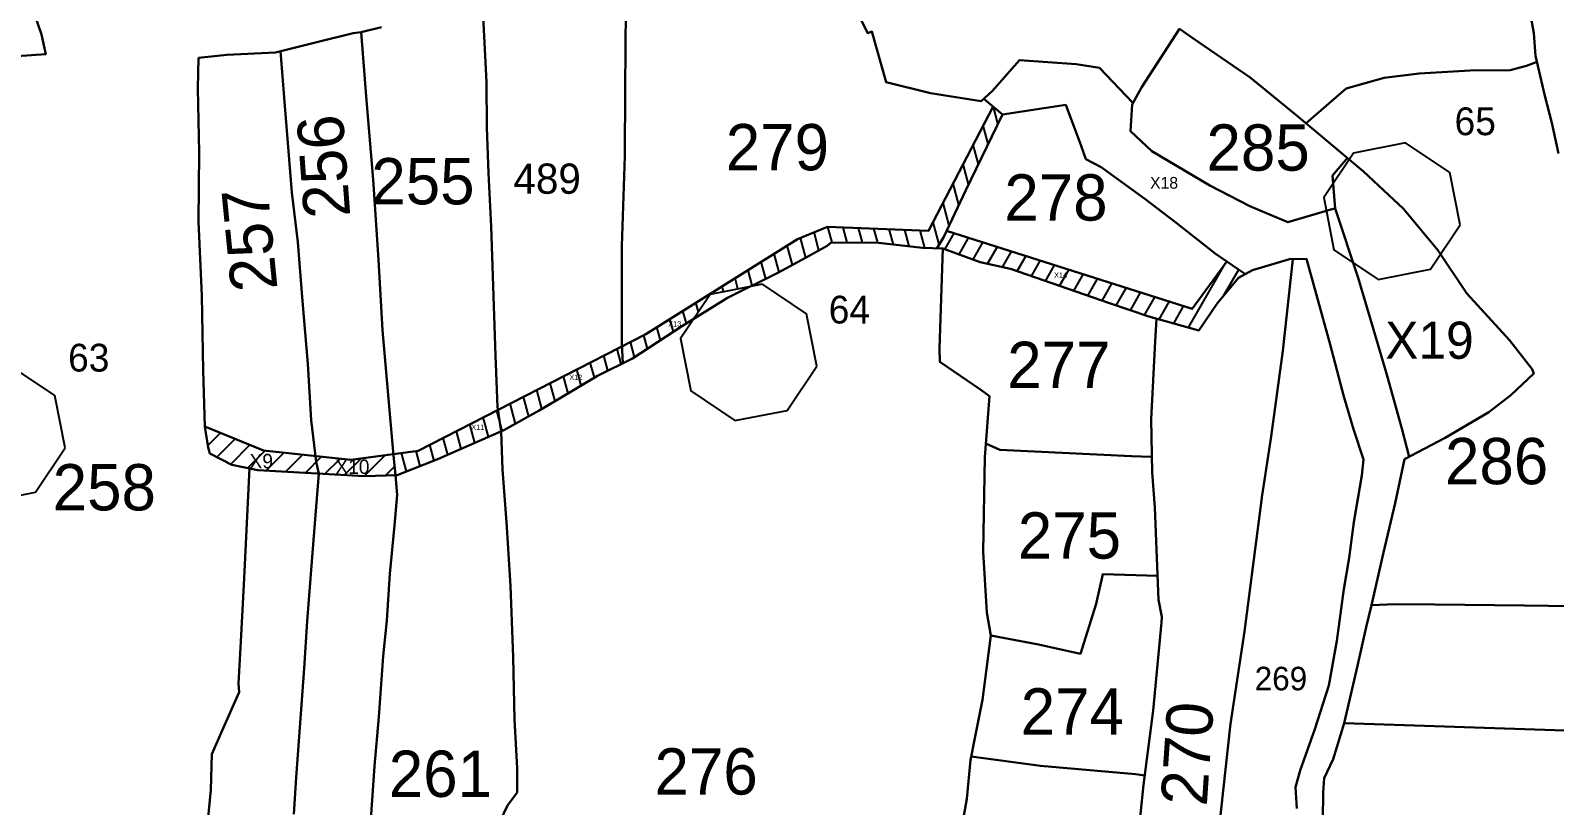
# Model space of a CAD drawing. Header units: millimetres. Extents: x -6521 to 1064, y -7 to 2171.
# Drawn here: x 446.3 to 528.6, y 482.5 to 524.3 of the extents above; entities that cross this region are included whole.
import ezdxf

# ---------------------------------------------------------------- set-up
doc = ezdxf.new("R2010")
doc.units = ezdxf.units.MM
doc.linetypes.add('DASHED', pattern=[0.75, 0.5, -0.25])
for name, color, linetype in [('Image', 7, 'Continuous'), ('Sym_Hatch', 1, 'Continuous'), ('Sym_Traverse_Stone', 5, 'Continuous'), ('Text_Traverse_Stone_No', 1, 'Continuous')]:
    doc.layers.add(name, color=color, linetype=linetype)
doc.layers.add('Poly_Survey_Bndry', color=250, linetype='Continuous', lineweight=30)
doc.layers.add('Text_Survey_No', color=250, linetype='Continuous', lineweight=0)
doc.styles.get("Standard").update_dxf_attribs({"font": 'Sakal_Marathi_N_Ship.TTF'})
picture_1 = doc.add_image_def('image1.jpg', size_in_pixel=(14525, 10936))

# ---------------------------------------------------------------- blocks, each defined once
blk = doc.blocks.new('Sym_Traverse_Stone')
at = {"layer": 'Sym_Traverse_Stone'}
blk.add_lwpolyline([(3.223, -0.65), (2.739, 1.819), (0.65, 3.223), (-1.819, 2.739), (-3.223, 0.65), (-2.739, -1.819), (-0.65, -3.223), (1.819, -2.739)], close=True, dxfattribs=at)

msp = doc.modelspace()

# ---------------------------------------------------------------- hatches: boundary and pattern name
at = {"layer": 'Sym_Hatch', "transparency": 33554687}
h = msp.add_hatch(dxfattribs=at)
h.set_pattern_fill('ANSI31', color=0, scale=0.25, angle=60)
h.paths.add_polyline_path([(466.004, 500.28), (466.094, 500.283), (468.315, 501.158), (469.378, 501.637), (471.701, 502.645), (471.531, 503.812), (467.224, 501.606), (465.883, 501.422), (465.89, 501.342)])
h.paths.add_polyline_path([(478.229, 507.244), (471.531, 503.812), (471.701, 502.645), (471.858, 502.713), (473.754, 503.769), (474.593, 504.254), (475.891, 505.04), (476.904, 505.653), (478.274, 506.325)])
h.paths.add_polyline_path([(498.28, 520.18), (494.799, 513.477), (489.328, 513.695), (487.716, 513.025), (479.516, 507.903), (478.229, 507.244), (478.274, 506.325), (478.81, 506.588), (481.502, 508.341), (482.105, 508.716), (482.997, 510.044), (485.173, 510.47), (486.651, 511.207), (488.146, 512.012), (489.31, 512.657), (489.539, 512.845), (492.088, 512.835), (494.47, 512.562), (495.233, 512.529), (495.626, 513.159), (496.806, 515.677), (498.784, 519.758)])
h = msp.add_hatch(dxfattribs=at)
h.set_pattern_fill('ANSI31', color=0, scale=0.25, angle=15)
h.paths.add_polyline_path([(510.905, 511.827), (509.031, 509.256), (495.772, 513.47), (495.626, 513.159), (495.233, 512.529), (495.565, 512.515), (497.577, 511.78), (499.23, 511.414), (504.569, 509.562), (506.7, 508.845), (509.391, 508.101), (510.386, 509.556), (511.546, 510.929), (511.917, 511.141), (511.529, 511.395)])
h = msp.add_hatch(dxfattribs=at)
h.set_pattern_fill('ANSI31', color=0, scale=0.25)
h.paths.add_polyline_path([(458.112, 500.656), (458.572, 500.563), (461.861, 500.376), (461.72, 501.002), (461.683, 501.312), (458.866, 501.618), (455.709, 502.913), (455.881, 501.774), (455.966, 501.459), (457.153, 500.849)])
h.paths.add_polyline_path([(466.004, 500.28), (465.89, 501.342), (465.883, 501.422), (463.578, 501.106), (461.683, 501.312), (461.72, 501.002), (461.861, 500.376), (464.321, 500.236)])

# ---------------------------------------------------------------- linework, layer by layer
at = {"layer": 'Poly_Survey_Bndry'}
for points in [[(523.588, 545.939), (524.238, 542.666), (524.742, 539.947), (524.912, 538.579), (525.473, 535.884), (525.84, 533.423), (526.128, 531.487), (526.618, 528.978), (526.917, 527.446), (527.2, 525.724), (527.493, 524.143), (527.581, 522.922), (528.09, 520.759), (528.466, 519.297), (528.83, 517.65)], [(436.313, 528.199), (437.075, 528.052), (440.103, 528.012), (440.899, 529.09), (445.04, 530.036), (445.599, 528.383), (446.167, 526.123), (446.883, 524.08), (447.108, 523.01), (445.554, 522.895), (443.102, 522.713), (441.494, 522.422), (441.074, 523.931), (440.722, 525.555), (440.158, 527.474), (440.103, 528.012)], [(470.724, 525.399), (470.909, 521.493), (470.931, 519.045), (471.016, 516.595), (471.162, 513.71), (471.409, 506.747), (471.507, 503.976), (471.701, 502.645)], [(478.445, 525.45), (478.403, 521.132), (478.392, 517.512), (478.222, 512.643), (478.222, 507.379), (478.274, 506.325)], [(490.389, 525.749), (490.691, 525.788), (491.509, 524.147), (491.734, 524.228), (492.504, 521.494), (494.906, 520.904), (497.641, 520.478), (498.225, 521.014), (499.707, 522.692), (502.769, 522.464), (504.027, 522.266), (505.836, 520.381)], [(465.251, 524.467), (464.148, 524.202), (463.711, 524.143), (461.751, 523.657), (459.52, 523.107), (456.89, 522.967), (455.362, 522.812), (455.329, 521.163), (455.389, 517.702), (455.355, 513.974), (455.544, 509.958), (455.614, 505.927), (455.709, 502.913), (455.881, 501.774), (455.966, 501.459), (457.153, 500.849), (458.572, 500.563), (464.321, 500.236), (466.094, 500.283), (468.315, 501.158), (469.378, 501.637), (471.858, 502.713), (473.754, 503.769), (474.593, 504.254), (475.891, 505.04), (476.904, 505.653), (478.81, 506.588), (481.502, 508.341), (483.926, 509.85), (486.651, 511.207), (488.146, 512.012), (489.31, 512.657), (489.539, 512.845), (492.088, 512.835), (494.47, 512.562), (495.565, 512.515), (497.577, 511.78), (499.23, 511.414), (504.569, 509.562), (506.7, 508.845), (509.391, 508.101), (510.386, 509.556), (511.546, 510.929), (512.288, 511.353), (514.291, 511.939), (515.211, 511.965), (516.482, 507.342), (517.219, 504.534), (517.755, 502.769), (518.292, 501.124), (518.207, 500.265), (517.772, 497.746), (517.521, 495.824), (517.227, 494.126), (516.856, 491.335), (516.425, 488.934), (515.662, 486.579), (514.863, 484.337), (514.621, 483.451), (514.697, 482.29)], [(464.148, 524.202), (464.435, 520.514), (464.789, 516.243), (465.09, 511.901), (465.289, 508.113), (465.625, 504.402), (465.89, 501.342), (466.004, 500.28)], [(530.858, 493.194), (526.991, 493.25), (522.145, 493.311), (520.005, 493.317), (518.716, 493.268), (519.365, 496.11), (519.992, 498.781), (520.499, 501.144), (522.693, 502.295), (525.059, 503.685), (526.243, 504.6), (527.489, 505.772), (527.408, 506.005), (526.179, 507.575), (523.867, 510.088), (522.309, 512.425), (520.448, 514.662), (518.288, 516.677), (514.729, 519.669), (512.167, 521.758), (509.067, 523.874), (508.347, 524.373), (506.299, 521.218), (505.791, 520.299), (505.697, 518.856), (506.849, 517.773), (509.995, 515.924), (512.156, 514.809), (514.202, 513.94), (516.652, 514.665), (516.751, 514.675), (516.623, 516.458), (517.421, 517.406)], [(459.785, 523.172), (460.017, 520.225), (460.406, 515.542), (460.718, 512.861), (460.984, 509.685), (461.268, 506.288), (461.448, 503.25), (461.72, 501.002), (461.861, 500.376)], [(515.193, 519.279), (517.345, 521.152), (519.405, 521.741), (521.293, 521.968), (524.046, 522.135), (526.21, 522.152), (527.096, 522.383), (527.617, 522.581), (527.659, 522.591)], [(497.776, 520.602), (498.784, 519.758), (502.208, 520.269), (503.036, 518.056), (503.296, 517.341), (504.123, 516.906), (506.473, 515.195), (508.152, 513.915), (510.281, 512.258), (511.529, 511.395), (511.917, 511.141)], [(498.784, 519.758), (496.806, 515.677), (495.626, 513.159), (495.233, 512.529)], [(516.751, 514.675), (518.006, 510.929), (518.823, 508.151), (519.569, 505.638), (520.354, 502.799), (520.763, 501.283)], [(495.565, 512.515), (495.389, 507.143), (495.398, 506.403), (497.617, 504.893), (498.078, 504.547), (497.843, 501.261), (497.736, 496.138), (497.943, 492.876), (498.168, 491.628), (500.725, 491.145), (502.999, 490.645), (503.844, 493.337), (504.208, 494.938), (507.172, 494.845)], [(514.464, 511.944), (513.932, 506.992), (513.311, 502.377), (512.822, 499.209), (511.864, 491.84), (511.099, 486.864), (510.457, 480.935), (510.056, 474.769), (509.664, 469.867), (509.664, 469.867), (509.066, 462.983), (508.511, 456.234), (508.487, 454.454), (508.269, 453.91), (507.437, 454.094), (506.321, 454.268), (505.133, 451.276), (501.501, 452.387), (500.655, 452.649)], [(497.642, 462.769), (502.176, 461.772), (504.187, 464.037), (504.13, 466.957), (504.202, 468.992), (504.693, 470.691), (504.992, 472.574), (505.527, 475.574), (505.919, 478.825), (506.412, 483.577), (506.93, 487.583), (507.371, 492.338), (507.398, 492.631), (507.225, 493.548), (507.021, 498.547), (506.868, 500.439), (506.828, 503.309), (507.042, 507.497), (507.108, 508.732)], [(471.701, 502.645), (471.783, 500.599), (471.995, 497.755), (472.218, 494.308), (472.359, 490.458), (472.426, 487.1), (472.565, 484.475), (472.565, 483.158), (472.055, 482.452), (470.717, 479.67), (469.388, 476.931), (467.901, 473.754), (466.552, 470.905), (466.286, 470.443), (465.93, 469.829)], [(497.896, 502.003), (498.638, 501.651), (505.763, 501.312), (506.815, 501.27)], [(458.112, 500.656), (457.817, 494.734), (457.638, 491.303), (457.52, 489.04), (457.551, 488.565), (456.703, 486.668), (456.082, 485.219), (456.031, 483.304), (455.711, 480.125), (455.498, 476.305), (455.51, 475.43), (455.545, 474.702), (455.535, 474.342), (455.238, 473.819)], [(466.004, 500.28), (466.085, 499.227), (465.94, 497.563), (465.691, 494.966), (465.527, 492.436), (465.33, 490.523), (465.097, 487.24), (464.858, 484.579), (464.601, 480.677), (464.376, 477.149), (464.029, 473.197), (463.882, 469.991), (463.865, 468.754), (461.667, 467.911), (460.453, 467.69), (459.344, 466.862)], [(461.861, 500.376), (461.578, 496.784), (461.234, 492.408), (461.074, 489.843), (460.824, 486.659), (460.634, 483.959), (460.501, 481.986)], [(532.291, 443.828), (528.249, 447.05), (524.532, 450.298), (519.735, 454.34), (517.969, 455.89), (517.244, 456.558), (517.113, 458.431), (517.136, 459.737), (517.028, 460.999), (516.898, 462.418), (516.7, 464.558), (516.431, 467.464), (516.175, 470.659), (516.179, 472.426), (516.09, 475.104), (516.204, 477.246), (516.08, 480.181), (516.118, 483.166), (516.173, 483.937), (516.65, 484.958), (517.248, 486.904), (517.958, 489.992), (518.426, 492.077), (518.716, 493.268)], [(498.168, 491.628), (497.714, 488.152), (497.296, 486.084), (497.056, 484.897), (496.862, 482.813), (496.616, 481.388), (496.408, 480.256), (494.822, 479.404), (494.259, 476.917), (493.478, 474.116), (492.995, 472.273), (492.49, 470.342), (492.323, 469.836)], [(517.248, 486.904), (529.167, 486.507), (541.64, 486.081), (544.748, 485.991), (546.68, 485.742), (555.274, 485.414), (558.751, 485.204)], [(497.096, 485.1), (500.834, 484.586), (505.979, 484.142), (506.477, 484.077)]]:
    msp.add_lwpolyline(points, dxfattribs=at)
at = {"layer": 'Poly_Survey_Bndry', "color": 0}
for points in [[(455.709, 502.913), (458.866, 501.618), (463.578, 501.106), (467.224, 501.606), (479.516, 507.903), (487.716, 513.025), (489.328, 513.695), (494.799, 513.477), (498.28, 520.18)], [(495.772, 513.47), (509.031, 509.256), (510.905, 511.827)]]:
    msp.add_lwpolyline(points, dxfattribs=at)

# ---------------------------------------------------------------- block references
at = {"layer": 'Sym_Traverse_Stone', "xscale": 1.142865619639545, "yscale": 1.142865619639545, "zscale": 1.142865619639545}
for p in [(519.823, 514.535), (485.076, 506.914), (444.466, 502.5)]:
    msp.add_blockref('Sym_Traverse_Stone', p, dxfattribs=at)

# ---------------------------------------------------------------- texts
at = {"layer": 'Text_Survey_No', "char_height": 2.5, "attachment_point": 1}
for s, insert, rotation in [('\\fSakal Marathi;256', (461.067, 514.071), 94.22818), ('\\fSakal Marathi;257', (457.142, 510.089), 95.64996), ('\\fSakal Marathi;270', (507.328, 482.553), 86.11695)]:
    msp.add_mtext(s, dxfattribs=dict(at, insert=insert, rotation=rotation))
at = {"layer": 'Text_Survey_No', "attachment_point": 1}
for s, insert, char_height in [('\\fSakal Marathi;279', (483.84, 519.24), 2.5), ('\\fSakal Marathi;285', (509.809, 519.221), 2.5), ('\\fSakal Marathi;255', (464.693, 517.403), 2.5), ('489', (472.372, 517.106), 1.632), ('\\fSakal Marathi;278', (498.889, 516.525), 2.5), ('X18', (506.761, 516.382), 0.6357), ('X14', (501.578, 511.228), 0.2854), ('X13', (480.732, 508.595), 0.2854), ('\\pxqj;X19', (519.464, 508.573), 2.0081), ('\\fSakal Marathi;277', (499.044, 507.49), 2.5), ('X12', (475.39, 505.708), 0.2854), ('X11', (470.096, 503.016), 0.2854), ('\\fSakal Marathi;286', (522.693, 502.295), 2.5), ('X9', (458.112, 501.432), 0.7755), ('\\fSakal Marathi;258', (447.481, 500.883), 2.5), ('X10', (462.749, 501.128), 0.7755), ('\\fSakal Marathi;275', (499.615, 498.279), 2.5), ('\\fSakal Marathi;269', (512.411, 489.942), 1.27127), ('\\fSakal Marathi;274', (499.773, 488.78), 2.5), ('\\fSakal Marathi;261', (465.637, 485.416), 2.5), ('\\fSakal Marathi;276', (479.99, 485.544), 2.5)]:
    msp.add_mtext(s, dxfattribs=dict(at, insert=insert, char_height=char_height))
at = {"layer": 'Text_Traverse_Stone_No', "linetype": 'DASHED', "char_height": 1.5, "attachment_point": 1}
for s, insert in [('\\fSakal Marathi;65', (523.209, 520.137)), ('\\fSakal Marathi;64', (489.402, 509.971)), ('\\fSakal Marathi;63', (448.314, 507.377))]:
    msp.add_mtext(s, dxfattribs=dict(at, insert=insert))

# ---------------------------------------------------------------- pictures from other files: only their frames are drawn
at = {"layer": 'Image'}
image = msp.add_image(picture_1, insert=(0, 0), size_in_units=(922.339, 694.437), dxfattribs=at)
image.dxf.flags = 7

doc.saveas('drawing.dxf')
